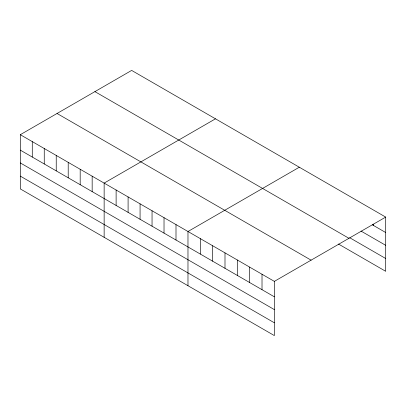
<?xml version="1.0" encoding="UTF-8"?>
<svg xmlns="http://www.w3.org/2000/svg" width="406" height="406" viewBox="0 0 406 406"><rect width="100%" height="100%" fill="white"/><g stroke="black" fill="none" stroke-linecap="round" stroke-linejoin="round"><path stroke-width="0.61" d="M274.354 309.605L274.354 281.373L20.3 134.696L20.3 188.907L274.354 335.589L274.354 309.605L20.3 162.923M338.487 244.047L385.7 271.304L385.7 217.093L131.645 70.411L20.3 134.696M215.484 118.816L104.139 183.101L104.139 237.312M299.318 167.221L187.978 231.506L187.978 285.717M274.354 281.373L385.7 217.093M372.287 224.777L385.7 232.521M361.02 231.07L385.7 245.32M349.754 237.754L385.7 258.505M94.902 91.624L348.957 238.307M57.043 113.482L311.097 260.16M20.3 150.129L274.354 296.806M20.3 176.113L274.354 322.79M373.358 224.163L373.358 225.396M262.017 274.248L262.017 289.681M249.675 267.128L249.675 282.556M237.337 260.002L237.337 275.43M224.995 252.877L224.995 268.31M212.658 245.752L212.658 261.185M200.315 238.626L200.315 254.06M176.001 224.589L176.001 240.022M164.024 217.677L164.024 233.105M152.047 210.76L152.047 226.188M140.07 203.842L140.07 219.276M128.093 196.93L128.093 212.358M116.116 190.013L116.116 205.446M92.162 176.184L92.162 191.617M80.185 169.272L80.185 184.7M68.208 162.354L68.208 177.787M56.231 155.442L56.231 170.87M44.254 148.525L44.254 163.958M32.277 141.613L32.277 157.041"/></g></svg>
